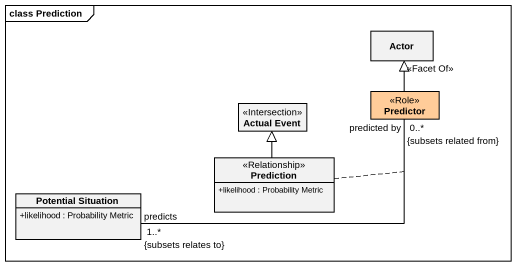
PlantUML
@startuml
mainframe class Prediction
hide circle
hide empty members
skinparam classAttributeIconSize 0
class "Actor" as Actor_
class "Actual Event" as Actual_Event <<Intersection>>
class Predictor <<Role>> #FFCC99
class Prediction <<Relationship>> {
  +likelihood : Probability Metric
}
class "Potential Situation" as Potential_Situation {
  +likelihood : Probability Metric
}
Predictor -up-|> Actor_ : <<Facet Of>>
Predictor "0..*\npredicted by\n{subsets related from}" -left- "1..*\npredicts\n{subsets relates to}" Potential_Situation
(Predictor, Potential_Situation) .. Prediction
Prediction -up-|> Actual_Event
@enduml
